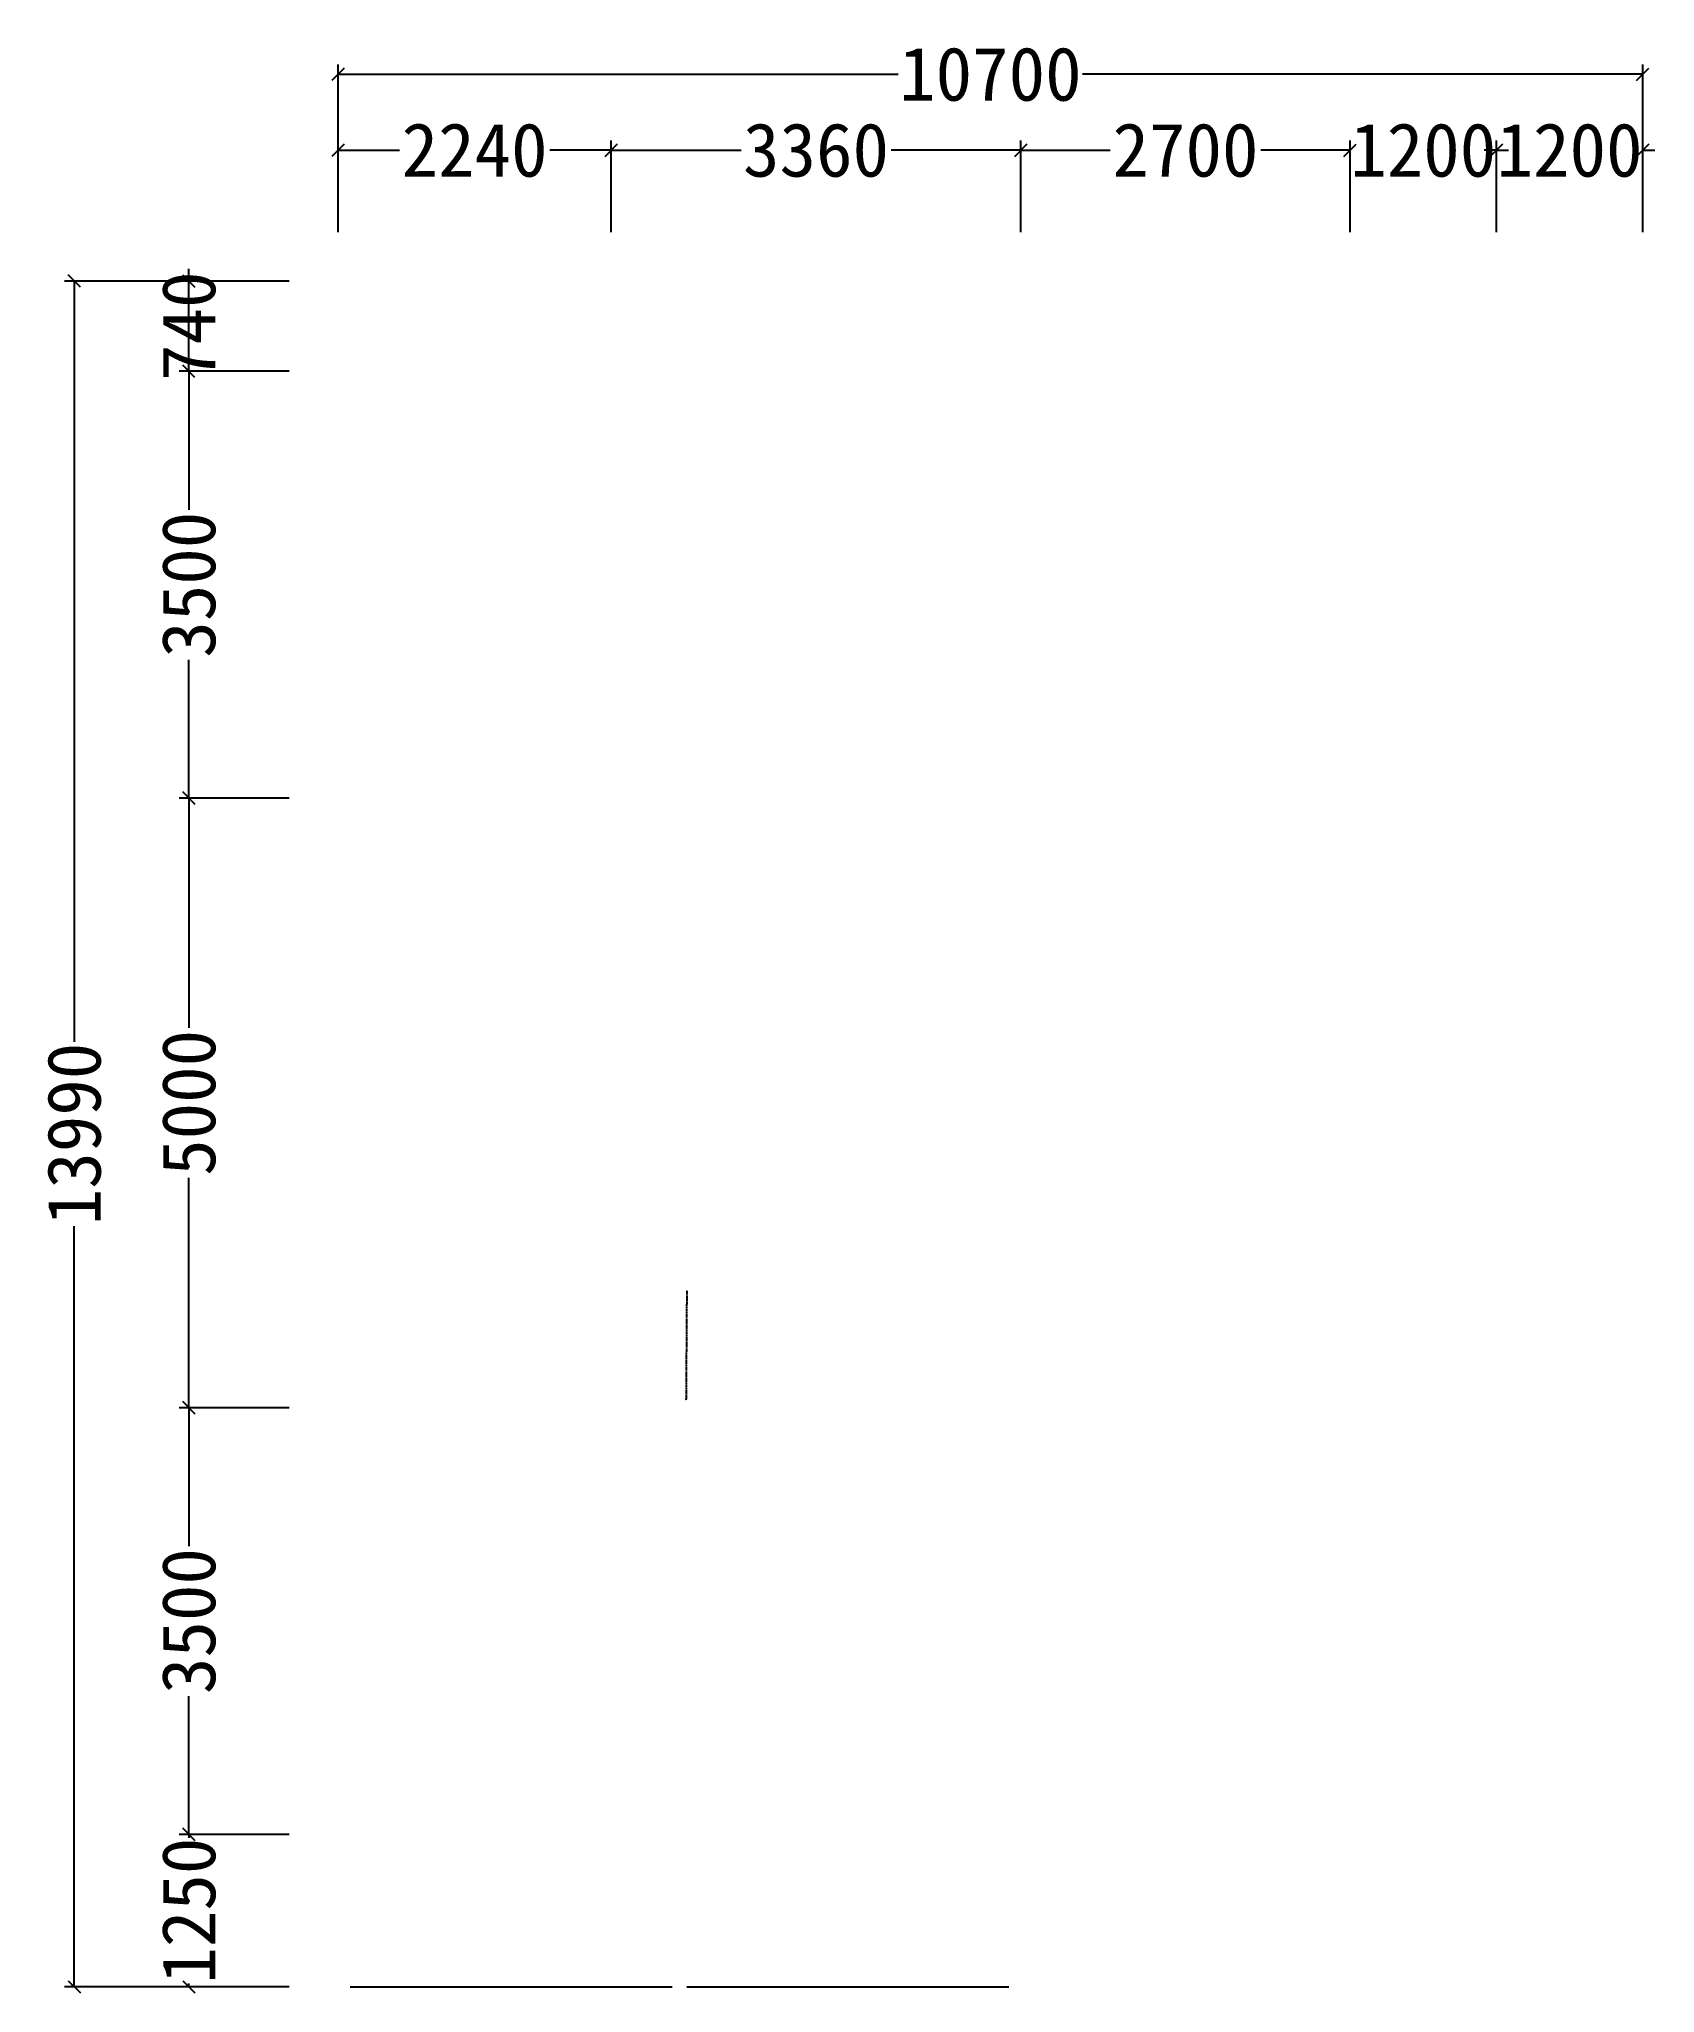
# Model space of a CAD drawing. Header units: millimetres. Extents: x -2352 to 10900, y -50 to 15975.
import ezdxf

# ---------------------------------------------------------------- set-up
doc = ezdxf.new("R2010")
doc.units = ezdxf.units.MM
doc.linetypes.add('DASH', pattern=[0.35, 0.25, -0.1])
doc.styles.get("Standard").update_dxf_attribs({"font": ''})
doc.styles.get('Standard').set_extended_font_data('SimSun')
doc.dimstyles.new('副本 STANDARD', dxfattribs={"dimscale": 100, "dimtxt": 4.4, "dimasz": 1, "dimexe": 0.8, "dimexo": 4, "dimgap": 0.2, "dimtad": 0, "dimdec": 0, "dimzin": 0, "dimdsep": 46, "dimtxsty": 'Standard', "dimblk": 'OBLIQUE', "dimcen": 0, "dimadec": 0, "dimazin": 0, "dimtfac": 1, "dimtdec": 0, "dimtix": 1, "dimtmove": 2, "dimatfit": 3, "dimfxl": 1, "dimtolj": 1, "dimtzin": 0, "dimarcsym": 0})

# ---------------------------------------------------------------- blocks, each defined once
blk = doc.blocks.new('_Oblique')
at = {"color": 0, "linetype": 'ByBlock', "lineweight": -2}
blk.add_line((-0.5, -0.5), (0.5, 0.5), dxfattribs=at)
blk = doc.blocks.new('*D33')
at = {"color": 0, "lineweight": -2}
for p, q in [((5700, 14390), (5700, 15143)), ((8400, 14390), (8400, 15143)), ((5700, 15063), (6433, 15063)), ((8400, 15063), (7667, 15063))]:
    blk.add_line(p, q, dxfattribs=at)
at = {"color": 0, "lineweight": -2, "xscale": 100, "yscale": 100, "zscale": 100, "rotation": 180}
blk.add_blockref('_Oblique', (5700, 15063), dxfattribs=at)
at = {"color": 0, "lineweight": -2, "xscale": 100, "yscale": 100, "zscale": 100}
blk.add_blockref('_Oblique', (8400, 15063), dxfattribs=at)
at = {"color": 0, "insert": (7050, 15063), "char_height": 440, "attachment_point": 5}
blk.add_mtext('\\A1;2700', dxfattribs=at)
blk = doc.blocks.new('*D34')
at = {"color": 0, "lineweight": -2}
for p, q in [((2340, 14390), (2340, 15143)), ((5700, 14390), (5700, 15143)), ((2340, 15063), (3405, 15063)), ((5700, 15063), (4635, 15063))]:
    blk.add_line(p, q, dxfattribs=at)
at = {"color": 0, "lineweight": -2, "xscale": 100, "yscale": 100, "zscale": 100, "rotation": 180}
blk.add_blockref('_Oblique', (2340, 15063), dxfattribs=at)
at = {"color": 0, "lineweight": -2, "xscale": 100, "yscale": 100, "zscale": 100}
blk.add_blockref('_Oblique', (5700, 15063), dxfattribs=at)
at = {"color": 0, "insert": (4020, 15063), "char_height": 440, "attachment_point": 5}
blk.add_mtext('\\A1;3360', dxfattribs=at)
blk = doc.blocks.new('*D35')
at = {"color": 0, "lineweight": -2}
for p, q in [((100, 14390), (100, 15143)), ((2340, 14390), (2340, 15143)), ((100, 15063), (603, 15063)), ((2340, 15063), (1837, 15063))]:
    blk.add_line(p, q, dxfattribs=at)
at = {"color": 0, "lineweight": -2, "xscale": 100, "yscale": 100, "zscale": 100, "rotation": 180}
blk.add_blockref('_Oblique', (100, 15063), dxfattribs=at)
at = {"color": 0, "lineweight": -2, "xscale": 100, "yscale": 100, "zscale": 100}
blk.add_blockref('_Oblique', (2340, 15063), dxfattribs=at)
at = {"color": 0, "insert": (1220, 15063), "char_height": 440, "attachment_point": 5}
blk.add_mtext('\\A1;2240', dxfattribs=at)
blk = doc.blocks.new('*D36')
at = {"color": 0, "lineweight": -2}
for p, q in [((8400, 14390), (8400, 15143)), ((9600, 14390), (9600, 15143)), ((8400, 15063), (8300, 15063)), ((8400, 15063), (8402, 15063)), ((9600, 15063), (9598, 15063)), ((9600, 15063), (9700, 15063))]:
    blk.add_line(p, q, dxfattribs=at)
at = {"color": 0, "lineweight": -2, "xscale": 100, "yscale": 100, "zscale": 100}
blk.add_blockref('_Oblique', (8400, 15063), dxfattribs=at)
at = {"color": 0, "lineweight": -2, "xscale": 100, "yscale": 100, "zscale": 100, "rotation": 180}
blk.add_blockref('_Oblique', (9600, 15063), dxfattribs=at)
at = {"color": 0, "insert": (9000, 15063), "char_height": 440, "attachment_point": 5}
blk.add_mtext('\\A1;1200', dxfattribs=at)
blk = doc.blocks.new('*D37')
at = {"color": 0, "lineweight": -2}
for p, q in [((9600, 14390), (9600, 15143)), ((10800, 14390), (10800, 15143)), ((9600, 15063), (9500, 15063)), ((9600, 15063), (9602, 15063)), ((10800, 15063), (10798, 15063)), ((10800, 15063), (10900, 15063))]:
    blk.add_line(p, q, dxfattribs=at)
at = {"color": 0, "lineweight": -2, "xscale": 100, "yscale": 100, "zscale": 100}
blk.add_blockref('_Oblique', (9600, 15063), dxfattribs=at)
at = {"color": 0, "lineweight": -2, "xscale": 100, "yscale": 100, "zscale": 100, "rotation": 180}
blk.add_blockref('_Oblique', (10800, 15063), dxfattribs=at)
at = {"color": 0, "insert": (10200, 15063), "char_height": 440, "attachment_point": 5}
blk.add_mtext('\\A1;1200', dxfattribs=at)
blk = doc.blocks.new('*D38')
at = {"color": 0, "lineweight": -2}
for p, q in [((100, 14390), (100, 15766)), ((10800, 14390), (10800, 15766)), ((100, 15686), (4695, 15686)), ((10800, 15686), (6205, 15686))]:
    blk.add_line(p, q, dxfattribs=at)
at = {"color": 0, "lineweight": -2, "xscale": 100, "yscale": 100, "zscale": 100, "rotation": 180}
blk.add_blockref('_Oblique', (100, 15686), dxfattribs=at)
at = {"color": 0, "lineweight": -2, "xscale": 100, "yscale": 100, "zscale": 100}
blk.add_blockref('_Oblique', (10800, 15686), dxfattribs=at)
at = {"color": 0, "insert": (5450, 15686), "char_height": 440, "attachment_point": 5}
blk.add_mtext('\\A1;10700', dxfattribs=at)
blk = doc.blocks.new('*D39')
at = {"color": 0, "lineweight": -2}
for p, q in [((-300, 13250), (-1203, 13250)), ((-1123, 13250), (-1123, 12115)), ((-1123, 9750), (-1123, 10885)), ((-300, 9750), (-1203, 9750))]:
    blk.add_line(p, q, dxfattribs=at)
at = {"color": 0, "lineweight": -2, "xscale": 100, "yscale": 100, "zscale": 100}
for p, rotation in [((-1123, 13250), 90), ((-1123, 9750), 270)]:
    blk.add_blockref('_Oblique', p, dxfattribs=dict(at, rotation=rotation))
at = {"color": 0, "insert": (-1123, 11500), "char_height": 440, "attachment_point": 5, "rotation": 90}
blk.add_mtext('\\A1;3500', dxfattribs=at)
blk = doc.blocks.new('*D40')
at = {"color": 0, "lineweight": -2}
for p, q in [((-300, 9750), (-1203, 9750)), ((-1123, 9750), (-1123, 7865)), ((-1123, 4750), (-1123, 6635)), ((-300, 4750), (-1203, 4750))]:
    blk.add_line(p, q, dxfattribs=at)
at = {"color": 0, "lineweight": -2, "xscale": 100, "yscale": 100, "zscale": 100}
for p, rotation in [((-1123, 9750), 90), ((-1123, 4750), 270)]:
    blk.add_blockref('_Oblique', p, dxfattribs=dict(at, rotation=rotation))
at = {"color": 0, "insert": (-1123, 7250), "char_height": 440, "attachment_point": 5, "rotation": 90}
blk.add_mtext('\\A1;5000', dxfattribs=at)
blk = doc.blocks.new('*D41')
at = {"color": 0, "lineweight": -2}
for p, q in [((-300, 4750), (-1203, 4750)), ((-1123, 4750), (-1123, 3615)), ((-1123, 1250), (-1123, 2385)), ((-300, 1250), (-1203, 1250))]:
    blk.add_line(p, q, dxfattribs=at)
at = {"color": 0, "lineweight": -2, "xscale": 100, "yscale": 100, "zscale": 100}
for p, rotation in [((-1123, 4750), 90), ((-1123, 1250), 270)]:
    blk.add_blockref('_Oblique', p, dxfattribs=dict(at, rotation=rotation))
at = {"color": 0, "insert": (-1123, 3000), "char_height": 440, "attachment_point": 5, "rotation": 90}
blk.add_mtext('\\A1;3500', dxfattribs=at)
blk = doc.blocks.new('*D42')
at = {"color": 0, "lineweight": -2}
for p, q in [((-300, 1250), (-1203, 1250)), ((-1123, 1250), (-1123, 1223)), ((-300, 0), (-1203, 0)), ((-1123, 0), (-1123, 27))]:
    blk.add_line(p, q, dxfattribs=at)
at = {"color": 0, "lineweight": -2, "xscale": 100, "yscale": 100, "zscale": 100}
for p, rotation in [((-1123, 1250), 90), ((-1123, 0), 270)]:
    blk.add_blockref('_Oblique', p, dxfattribs=dict(at, rotation=rotation))
at = {"color": 0, "insert": (-1123, 625), "char_height": 440, "attachment_point": 5, "rotation": 90}
blk.add_mtext('\\A1;1250', dxfattribs=at)
blk = doc.blocks.new('*D43')
at = {"color": 0, "lineweight": -2}
for p, q in [((-300, 13990), (-1203, 13990)), ((-1123, 13990), (-1123, 14090)), ((-1123, 13250), (-1123, 13990)), ((-300, 13250), (-1203, 13250)), ((-1123, 13250), (-1123, 13150))]:
    blk.add_line(p, q, dxfattribs=at)
at = {"color": 0, "lineweight": -2, "xscale": 100, "yscale": 100, "zscale": 100}
for p, rotation in [((-1123, 13990), 270), ((-1123, 13250), 90)]:
    blk.add_blockref('_Oblique', p, dxfattribs=dict(at, rotation=rotation))
at = {"color": 0, "insert": (-1123, 13620), "char_height": 440, "attachment_point": 5, "rotation": 90}
blk.add_mtext('\\A1;740', dxfattribs=at)
blk = doc.blocks.new('*D44')
at = {"color": 0, "lineweight": -2}
for p, q in [((-300, 13990), (-2143, 13990)), ((-2063, 13990), (-2063, 7750)), ((-2063, 0), (-2063, 6240)), ((-300, 0), (-2143, 0))]:
    blk.add_line(p, q, dxfattribs=at)
at = {"color": 0, "lineweight": -2, "xscale": 100, "yscale": 100, "zscale": 100}
for p, rotation in [((-2063, 13990), 90), ((-2063, 0), 270)]:
    blk.add_blockref('_Oblique', p, dxfattribs=dict(at, rotation=rotation))
at = {"color": 0, "insert": (-2063, 6995), "char_height": 440, "attachment_point": 5, "rotation": 90}
blk.add_mtext('\\A1;13990', dxfattribs=at)

msp = doc.modelspace()

# ---------------------------------------------------------------- linework, layer by layer
at = {"linetype": 'DASH'}
msp.add_lwpolyline([(2960, 5710), (2953.7, 4810)], dxfattribs=at)
for points in [[(200, 0), (2840, 0)], [(2960, 0), (5600, 0)]]:
    msp.add_lwpolyline(points)

# ---------------------------------------------------------------- dimensions: what is measured, and where the dimension line sits
for base, p1, p2, picture, middle in [((100, 15686.2), (10800, 13990), (100, 13990), '*D38', (5450, 15686.2)), ((100, 15062.9), (2340, 13990), (100, 13990), '*D35', (1220, 15062.9)), ((2340, 15062.9), (5700, 13990), (2340, 13990), '*D34', (4020, 15062.9)), ((5700, 15062.9), (8400, 13990), (5700, 13990), '*D33', (7050, 15062.9)), ((9600, 15062.9), (8400, 13990), (9600, 13990), '*D36', (9000, 15062.9)), ((10800, 15062.9), (9600, 13990), (10800, 13990), '*D37', (10200, 15062.9))]:
    dim = msp.add_linear_dim(base=base, p1=p1, p2=p2, dimstyle='副本 STANDARD')
    dim.commit()
    dim.dimension.update_dxf_attribs({"geometry": picture, "text_midpoint": middle})
for base, p1, p2, picture, middle in [((-1122.8, 13990), (100, 13250), (100, 13990), '*D43', (-1122.8, 13620)), ((-2063, 0), (100, 13990), (100, 0), '*D44', (-2063, 6995)), ((-1122.8, 9750), (100, 13250), (100, 9750), '*D39', (-1122.8, 11500)), ((-1122.8, 4750), (100, 9750), (100, 4750), '*D40', (-1122.8, 7250)), ((-1122.8, 1250), (100, 4750), (100, 1250), '*D41', (-1122.8, 3000)), ((-1122.8, 0), (100, 1250), (100, 0), '*D42', (-1122.8, 625))]:
    dim = msp.add_linear_dim(base=base, p1=p1, p2=p2, angle=90, dimstyle='副本 STANDARD')
    dim.commit()
    dim.dimension.update_dxf_attribs({"geometry": picture, "text_midpoint": middle})

doc.saveas('drawing.dxf')
